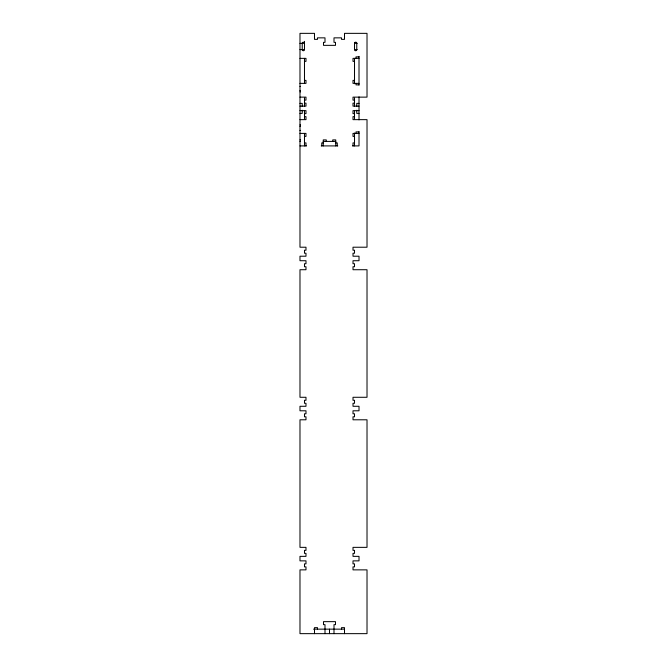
<?xml version="1.0" encoding="UTF-8"?>
<svg xmlns="http://www.w3.org/2000/svg" width="667" height="667" viewBox="0 0 667 667"><rect width="100%" height="100%" fill="white"/><g stroke="black" fill="none" stroke-linecap="round" stroke-linejoin="round"><path stroke-width="1" d="M355.027 42.371L354.769 42.563A0.859 0.859 0 0 0 354.51 43.172L354.51 49.608A1.126 1.126 0 0 0 355.636 50.734A1.126 1.126 0 0 0 356.762 49.608L356.762 43.172A0.859 0.859 0 0 0 356.503 42.563L356.245 42.371M299.983 43.355L304.486 43.355M354.51 43.355L357.212 43.355M299.983 49.608L304.486 49.608L304.486 41.354M354.51 49.608L357.212 49.608M359.013 56.862L356.011 56.862L356.011 58.362M299.983 58.362L305.986 58.362L305.986 61.364L304.486 61.364M359.013 58.362L353.01 58.362L353.01 61.364L354.51 61.364M304.486 80.374L305.986 80.374L305.986 83.375L299.983 83.375M354.51 80.374L353.01 80.374L353.01 83.375L359.013 83.375M359.013 84.876L356.011 84.876L356.011 83.375M299.983 86.376L300.542 86.376M299.983 90.454L300.542 90.454M299.983 91.829L300.542 91.829M299.983 97.132L305.986 97.132L305.986 100.133L304.486 100.133M354.51 100.133L353.01 100.133L353.01 97.132L367.017 97.132L367.017 33.35L344.505 33.35L344.505 39.353L341.504 39.353L341.504 37.852L334 37.852L334 42.354L335.501 42.354L335.501 45.356L323.495 45.356L323.495 42.354L324.996 42.354L324.996 37.852L317.492 37.852L317.492 39.353L314.49 39.353L314.49 33.35L299.983 33.35L299.983 247.207L305.986 247.207L305.986 250.208L304.486 250.208L304.486 253.21L305.986 253.21L305.986 256.211L299.983 256.211L299.983 260.714L305.986 260.714L305.986 263.715L304.486 263.715L304.486 266.717L305.986 266.717L305.986 269.718L299.983 269.718L299.983 397.282L305.986 397.282L305.986 400.283L304.486 400.283L304.486 403.285L305.986 403.285L305.986 406.286L299.983 406.286L299.983 410.789L305.986 410.789L305.986 413.79L304.486 413.79L304.486 416.792L305.986 416.792L305.986 419.793L299.983 419.793L299.983 547.357L305.986 547.357L305.986 550.358L304.486 550.358L304.486 553.36L305.986 553.36L305.986 556.361L299.983 556.361L299.983 560.864L305.986 560.864L305.986 563.865L304.486 563.865L304.486 566.867L305.986 566.867L305.986 569.868L299.983 569.868L299.983 633.65L367.017 633.65L367.017 569.868L353.01 569.868L353.01 566.867L354.51 566.867L354.51 563.865L353.01 563.865L353.01 560.864L359.013 560.864L359.013 556.361L353.01 556.361L353.01 553.36L354.51 553.36L354.51 550.358L353.01 550.358L353.01 547.357L367.017 547.357L367.017 419.793L353.01 419.793L353.01 416.792L354.51 416.792L354.51 413.79L353.01 413.79L353.01 410.789L359.013 410.789L359.013 406.286L353.01 406.286L353.01 403.285L354.51 403.285L354.51 400.283L353.01 400.283L353.01 397.282L367.017 397.282L367.017 269.718L353.01 269.718L353.01 266.717L354.51 266.717L354.51 263.715L353.01 263.715L353.01 260.714L359.013 260.714L359.013 256.211L353.01 256.211L353.01 253.21L354.51 253.21L354.51 250.208L353.01 250.208L353.01 247.207L367.017 247.207L367.017 119.643L353.01 119.643L353.01 116.642L354.51 116.642M304.486 103.135L305.986 103.135L305.986 106.136L299.983 106.136M354.51 103.135L353.01 103.135L353.01 106.136L359.013 106.136M299.983 103.385L302.234 103.385L302.234 106.545M359.013 103.385L356.762 103.385L356.762 106.545M299.983 110.639L305.986 110.639L305.986 113.64L304.486 113.64M359.013 110.639L353.01 110.639L353.01 113.64L354.51 113.64M299.983 113.39L302.234 113.39L302.234 110.23M359.013 113.39L356.762 113.39L356.762 110.23M304.486 116.642L305.986 116.642L305.986 119.643L299.983 119.643M299.983 124.946L300.542 124.946M299.983 126.321L300.542 126.321M299.983 130.399L300.542 130.399M359.013 131.899L356.011 131.899L356.011 133.4M299.983 133.4L305.986 133.4L305.986 136.401L304.486 136.401M359.013 133.4L353.01 133.4L353.01 136.401L354.51 136.401M299.983 139.903L300.542 139.903M299.983 141.404L300.542 141.404M323.245 141.404L335.751 141.404M304.486 142.905L305.986 142.905L305.986 145.906M323.253 142.905L321.752 142.905L321.752 145.906M335.759 142.905L337.26 142.905L337.26 145.906M354.51 142.905L353.01 142.905L353.01 145.906M299.983 145.906L306.453 145.906M321.244 145.906L337.752 145.906M352.543 145.906L359.013 145.906L359.013 131.716M313.532 629.148L344.314 629.148M359.013 56.361L359.013 85.068M359.013 96.882L359.013 119.893M354.51 58.362L354.51 83.75M354.51 98.041L354.51 106.32M354.51 110.455L354.51 118.734M354.51 133.025L354.51 145.906M344.505 633.65L344.505 627.647L341.504 627.647L341.504 629.148M335.751 145.906L335.759 139.903L332.758 139.903L332.758 141.404M334 633.65L334 624.646L335.501 624.646L335.501 621.644L323.495 621.644L323.495 624.646L324.996 624.646L324.996 633.65M329.498 629.148L329.498 633.65M326.255 141.404L326.255 139.903L323.253 139.903L323.245 145.906M317.492 629.148L317.492 627.647L314.49 627.647L314.49 633.65M304.486 58.362L304.486 83.375M304.486 98.041L304.486 106.32M304.486 110.455L304.486 118.734M304.486 133.4L304.486 145.906M304.486 49.608A1.126 1.126 0 0 1 303.36 50.734A1.126 1.126 0 0 1 302.234 49.608L302.234 43.172A0.859 0.859 0 0 1 302.493 42.563L302.751 42.371A1.309 1.309 0 0 1 304.06 42.43L304.227 42.563A0.859 0.859 0 0 1 304.486 43.172M354.936 42.43A1.309 1.309 0 0 1 356.328 42.43"/></g></svg>
